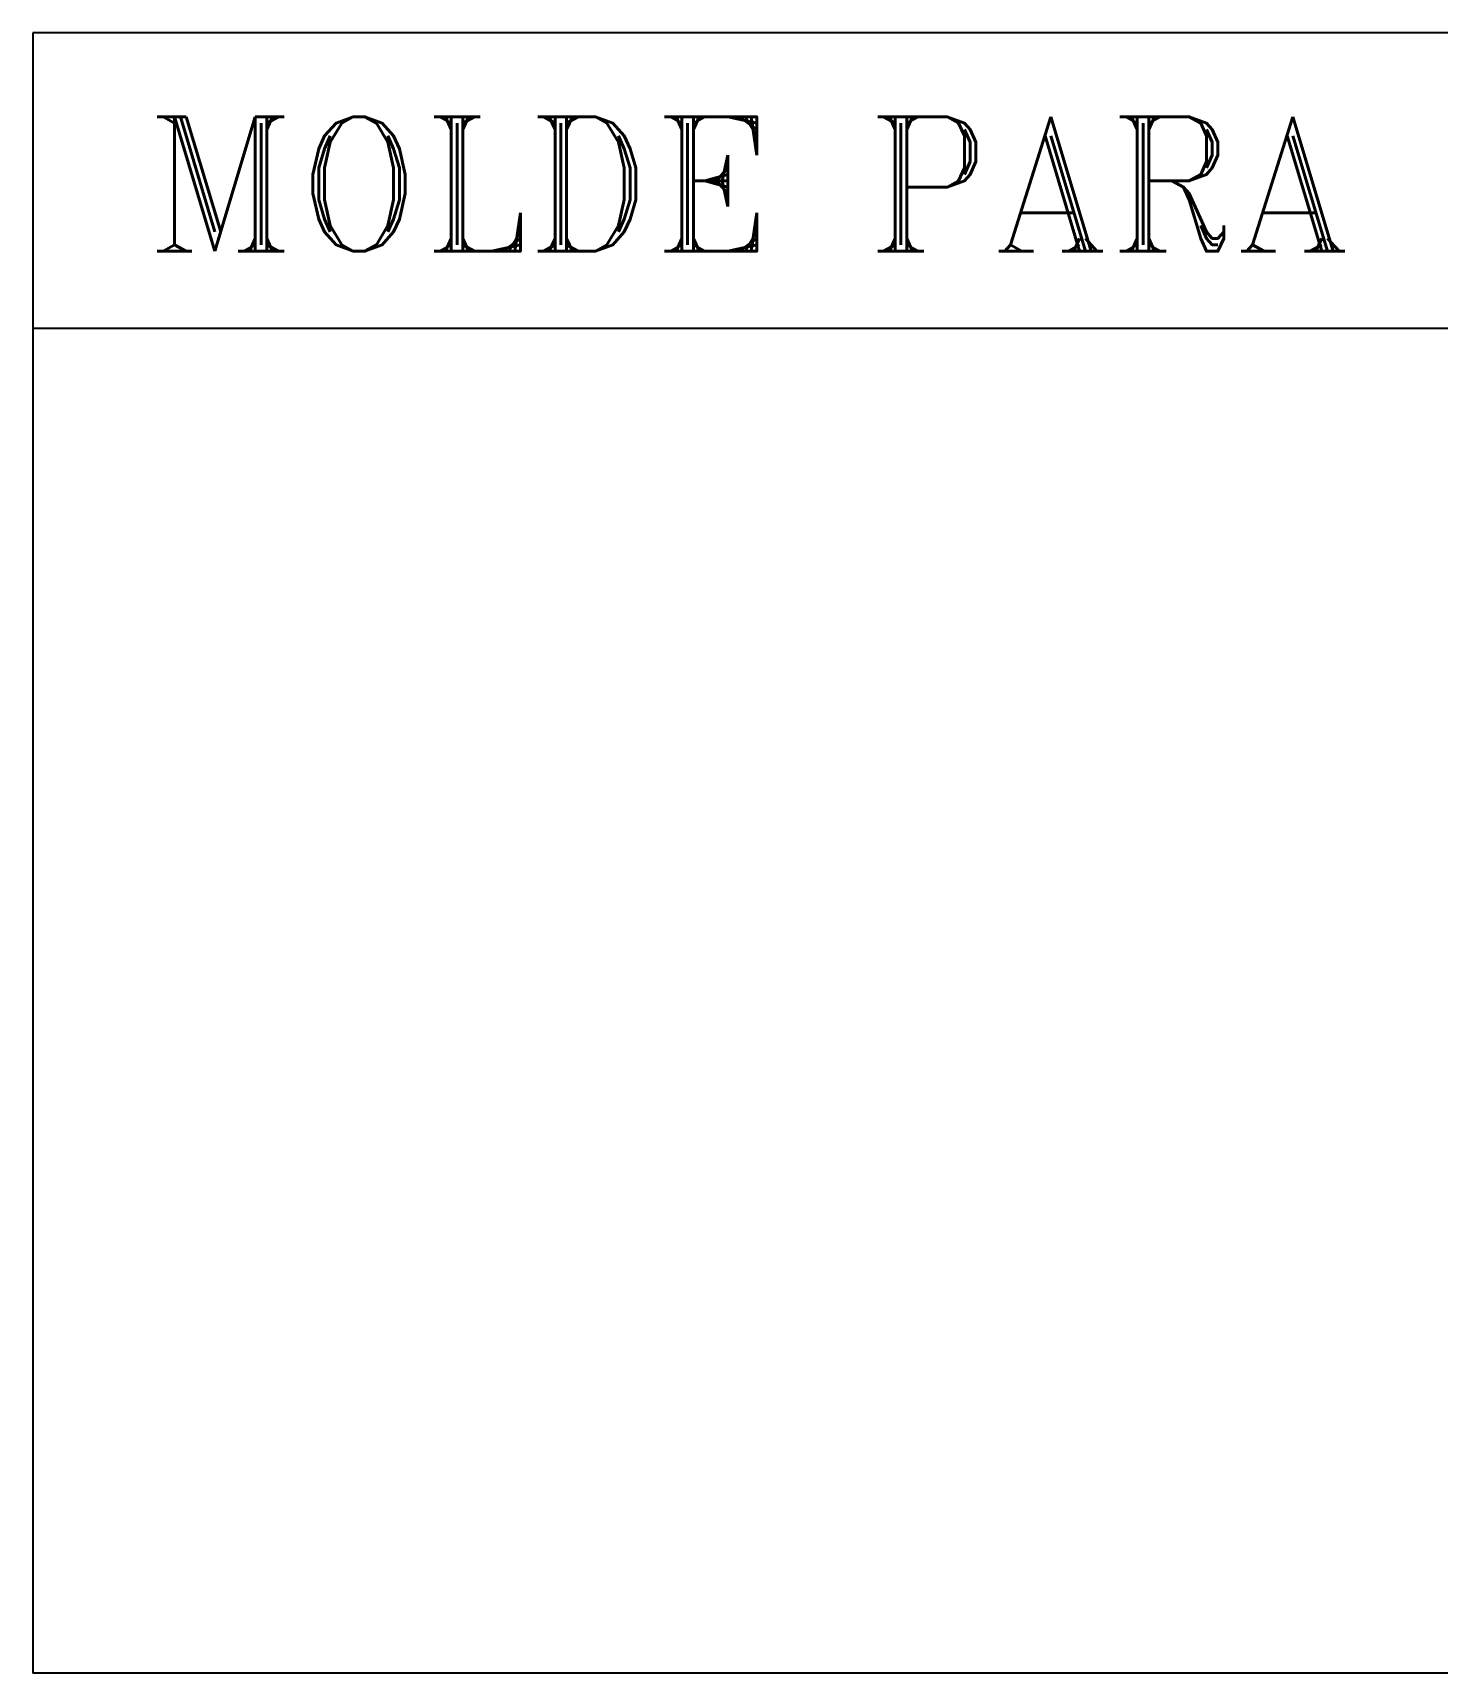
# Model space of a CAD drawing. Extents: x -1836 to 8857, y -4220 to 3051.
# Drawn here: x 7369 to 7494.3, y 1822.7 to 1969.1 of the extents above; entities that cross this region are included whole.
import ezdxf

# ---------------------------------------------------------------- set-up
doc = ezdxf.new("R2010")
doc.units = 0
doc.header["$MEASUREMENT"] = 0
doc.layers.add('25', color=2, linetype='CONTINUOUS')
doc.layers.add('30', color=3, linetype='CONTINUOUS')
doc.styles.add('ROMANTICBOLD', font='ROMANT.SHX', dxfattribs={"height": 10})

msp = doc.modelspace()

# ---------------------------------------------------------------- linework, layer by layer
at = {"layer": '25', "color": 2}
for p, q in [((8293.01, 1969.07), (7369.01, 1969.07)), ((7369.01, 1969.07), (7369.01, 1822.67)), ((8293.01, 1942.67), (7369.01, 1942.67)), ((8293.01, 1822.67), (7369.01, 1822.67))]:
    msp.add_line(p, q, dxfattribs=at)

# ---------------------------------------------------------------- texts
at = {"layer": '30', "style": 'ROMANTICBOLD'}
msp.add_text('MOLDE PARA SOLDA "CABOxHASTE" (-) INSTALACAO DO CABO NA HORIZONTAL', height=12, dxfattribs=at).set_placement((7379.09, 1949.58))

doc.saveas('drawing.dxf')
